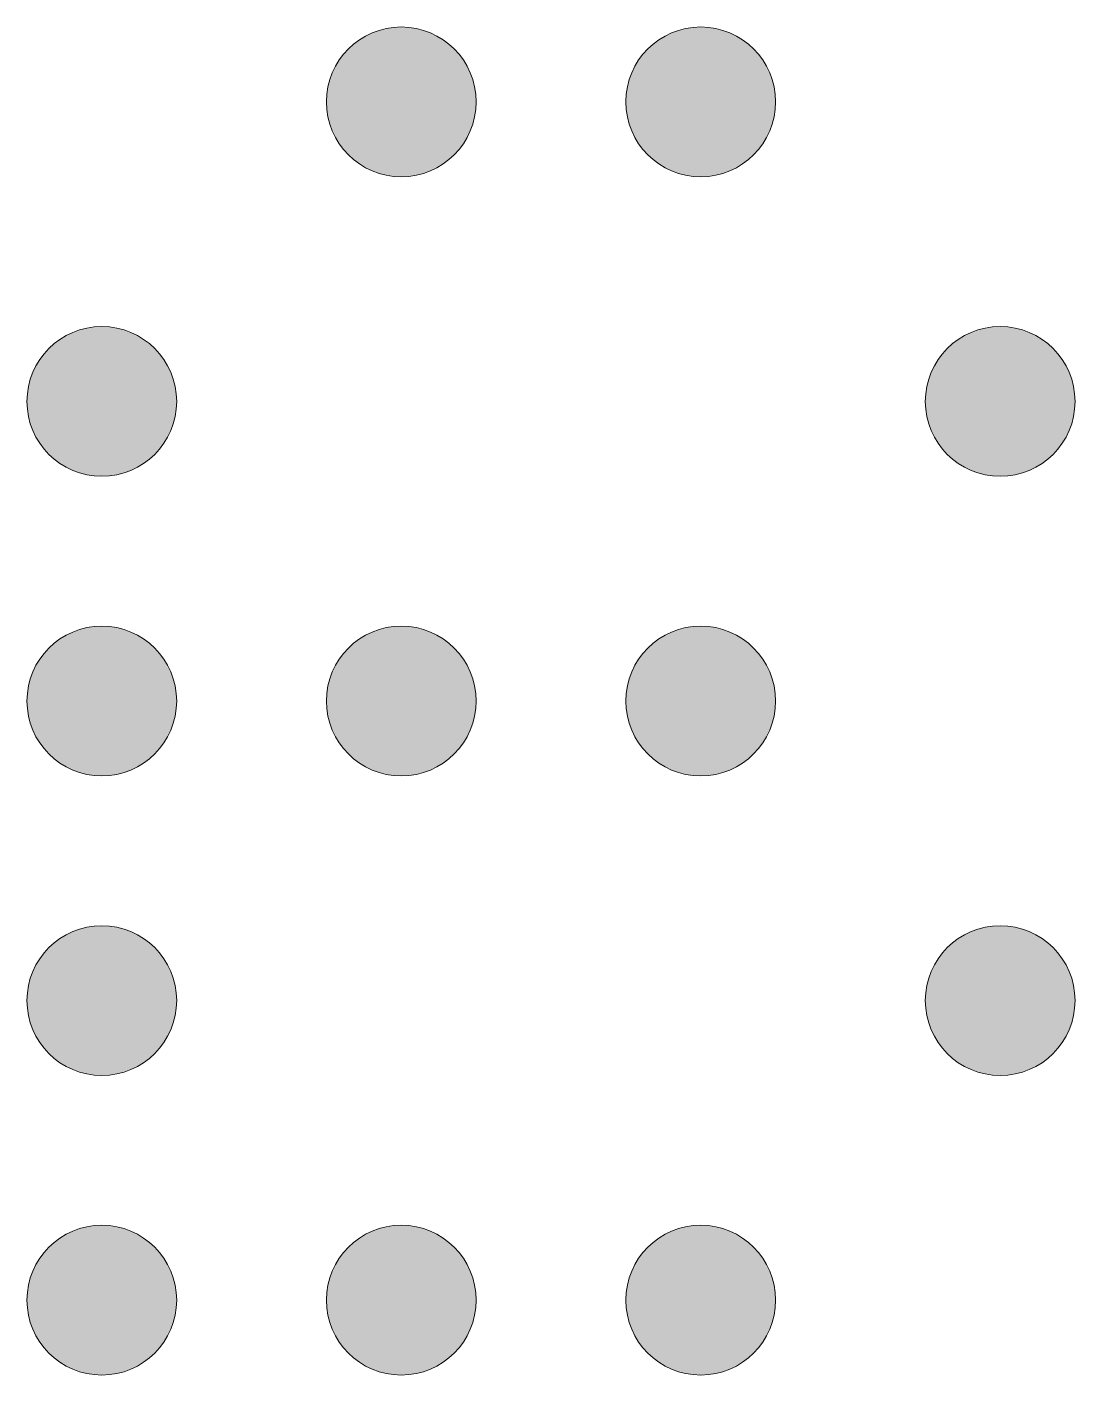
# Model space of a CAD drawing. Header units: inches. Extents: x 21.81 to 26.19, y 15.17 to 20.8.
import ezdxf

# ---------------------------------------------------------------- set-up
doc = ezdxf.new("R2010")
doc.units = ezdxf.units.IN
doc.header["$MEASUREMENT"] = 0
doc.layers.add('Layer 1', color=7, linetype='Continuous')

msp = doc.modelspace()

# ---------------------------------------------------------------- hatches: boundary and pattern name
at = {"layer": 'Layer 1', "true_color": 0x1e1e1e}
h = msp.add_hatch(color=179, dxfattribs=at)
h.dxf.hatch_style = 2
edge = h.paths.add_edge_path()
edge.add_spline(control_points=[(23.6875, 20.4861), (23.6875, 20.3137), (23.5475, 20.1736), (23.375, 20.1736), (23.2025, 20.1736), (23.0625, 20.3137), (23.0625, 20.4861), (23.0625, 20.6586), (23.2025, 20.7986), (23.375, 20.7986), (23.5475, 20.7986), (23.6875, 20.6586), (23.6875, 20.4861)], knot_values=[0, 0, 0, 0, 1, 1, 1, 2, 2, 2, 3, 3, 3, 4, 4, 4, 4], degree=3, periodic=1)
h = msp.add_hatch(color=179, dxfattribs=at)
h.dxf.hatch_style = 2
edge = h.paths.add_edge_path()
edge.add_spline(control_points=[(24.9375, 20.4861), (24.9375, 20.3137), (24.7975, 20.1736), (24.625, 20.1736), (24.4525, 20.1736), (24.3125, 20.3137), (24.3125, 20.4861), (24.3125, 20.6586), (24.4525, 20.7986), (24.625, 20.7986), (24.7975, 20.7986), (24.9375, 20.6586), (24.9375, 20.4861)], knot_values=[0, 0, 0, 0, 1, 1, 1, 2, 2, 2, 3, 3, 3, 4, 4, 4, 4], degree=3, periodic=1)
h = msp.add_hatch(color=179, dxfattribs=at)
h.dxf.hatch_style = 2
edge = h.paths.add_edge_path()
edge.add_spline(control_points=[(22.4375, 19.2361), (22.4375, 19.0637), (22.2975, 18.9236), (22.125, 18.9236), (21.9525, 18.9236), (21.8125, 19.0637), (21.8125, 19.2361), (21.8125, 19.4086), (21.9525, 19.5486), (22.125, 19.5486), (22.2975, 19.5486), (22.4375, 19.4086), (22.4375, 19.2361)], knot_values=[0, 0, 0, 0, 1, 1, 1, 2, 2, 2, 3, 3, 3, 4, 4, 4, 4], degree=3, periodic=1)
h = msp.add_hatch(color=179, dxfattribs=at)
h.dxf.hatch_style = 2
edge = h.paths.add_edge_path()
edge.add_spline(control_points=[(26.1875, 19.2361), (26.1875, 19.0637), (26.0475, 18.9236), (25.875, 18.9236), (25.7025, 18.9236), (25.5625, 19.0637), (25.5625, 19.2361), (25.5625, 19.4086), (25.7025, 19.5486), (25.875, 19.5486), (26.0475, 19.5486), (26.1875, 19.4086), (26.1875, 19.2361)], knot_values=[0, 0, 0, 0, 1, 1, 1, 2, 2, 2, 3, 3, 3, 4, 4, 4, 4], degree=3, periodic=1)
h = msp.add_hatch(color=179, dxfattribs=at)
h.dxf.hatch_style = 2
edge = h.paths.add_edge_path()
edge.add_spline(control_points=[(22.4375, 17.9861), (22.4375, 17.8137), (22.2975, 17.6736), (22.125, 17.6736), (21.9525, 17.6736), (21.8125, 17.8137), (21.8125, 17.9861), (21.8125, 18.1586), (21.9525, 18.2986), (22.125, 18.2986), (22.2975, 18.2986), (22.4375, 18.1586), (22.4375, 17.9861)], knot_values=[0, 0, 0, 0, 1, 1, 1, 2, 2, 2, 3, 3, 3, 4, 4, 4, 4], degree=3, periodic=1)
h = msp.add_hatch(color=179, dxfattribs=at)
h.dxf.hatch_style = 2
edge = h.paths.add_edge_path()
edge.add_spline(control_points=[(23.6875, 17.9861), (23.6875, 17.8137), (23.5475, 17.6736), (23.375, 17.6736), (23.2025, 17.6736), (23.0625, 17.8137), (23.0625, 17.9861), (23.0625, 18.1586), (23.2025, 18.2986), (23.375, 18.2986), (23.5475, 18.2986), (23.6875, 18.1586), (23.6875, 17.9861)], knot_values=[0, 0, 0, 0, 1, 1, 1, 2, 2, 2, 3, 3, 3, 4, 4, 4, 4], degree=3, periodic=1)
h = msp.add_hatch(color=179, dxfattribs=at)
h.dxf.hatch_style = 2
edge = h.paths.add_edge_path()
edge.add_spline(control_points=[(24.9375, 17.9861), (24.9375, 17.8137), (24.7975, 17.6736), (24.625, 17.6736), (24.4525, 17.6736), (24.3125, 17.8137), (24.3125, 17.9861), (24.3125, 18.1586), (24.4525, 18.2986), (24.625, 18.2986), (24.7975, 18.2986), (24.9375, 18.1586), (24.9375, 17.9861)], knot_values=[0, 0, 0, 0, 1, 1, 1, 2, 2, 2, 3, 3, 3, 4, 4, 4, 4], degree=3, periodic=1)
h = msp.add_hatch(color=179, dxfattribs=at)
h.dxf.hatch_style = 2
edge = h.paths.add_edge_path()
edge.add_spline(control_points=[(22.4375, 16.7361), (22.4375, 16.5637), (22.2975, 16.4236), (22.125, 16.4236), (21.9525, 16.4236), (21.8125, 16.5637), (21.8125, 16.7361), (21.8125, 16.9086), (21.9525, 17.0486), (22.125, 17.0486), (22.2975, 17.0486), (22.4375, 16.9086), (22.4375, 16.7361)], knot_values=[0, 0, 0, 0, 1, 1, 1, 2, 2, 2, 3, 3, 3, 4, 4, 4, 4], degree=3, periodic=1)
h = msp.add_hatch(color=179, dxfattribs=at)
h.dxf.hatch_style = 2
edge = h.paths.add_edge_path()
edge.add_spline(control_points=[(26.1875, 16.7361), (26.1875, 16.5637), (26.0475, 16.4236), (25.875, 16.4236), (25.7025, 16.4236), (25.5625, 16.5637), (25.5625, 16.7361), (25.5625, 16.9086), (25.7025, 17.0486), (25.875, 17.0486), (26.0475, 17.0486), (26.1875, 16.9086), (26.1875, 16.7361)], knot_values=[0, 0, 0, 0, 1, 1, 1, 2, 2, 2, 3, 3, 3, 4, 4, 4, 4], degree=3, periodic=1)
h = msp.add_hatch(color=179, dxfattribs=at)
h.dxf.hatch_style = 2
edge = h.paths.add_edge_path()
edge.add_spline(control_points=[(22.4375, 15.4861), (22.4375, 15.3136), (22.2975, 15.1736), (22.125, 15.1736), (21.9525, 15.1736), (21.8125, 15.3136), (21.8125, 15.4861), (21.8125, 15.6586), (21.9525, 15.7986), (22.125, 15.7986), (22.2975, 15.7986), (22.4375, 15.6586), (22.4375, 15.4861)], knot_values=[0, 0, 0, 0, 1, 1, 1, 2, 2, 2, 3, 3, 3, 4, 4, 4, 4], degree=3, periodic=1)
h = msp.add_hatch(color=179, dxfattribs=at)
h.dxf.hatch_style = 2
edge = h.paths.add_edge_path()
edge.add_spline(control_points=[(23.6875, 15.4861), (23.6875, 15.3136), (23.5475, 15.1736), (23.375, 15.1736), (23.2025, 15.1736), (23.0625, 15.3136), (23.0625, 15.4861), (23.0625, 15.6586), (23.2025, 15.7986), (23.375, 15.7986), (23.5475, 15.7986), (23.6875, 15.6586), (23.6875, 15.4861)], knot_values=[0, 0, 0, 0, 1, 1, 1, 2, 2, 2, 3, 3, 3, 4, 4, 4, 4], degree=3, periodic=1)
h = msp.add_hatch(color=179, dxfattribs=at)
h.dxf.hatch_style = 2
edge = h.paths.add_edge_path()
edge.add_spline(control_points=[(24.9375, 15.4861), (24.9375, 15.3136), (24.7975, 15.1736), (24.625, 15.1736), (24.4525, 15.1736), (24.3125, 15.3136), (24.3125, 15.4861), (24.3125, 15.6586), (24.4525, 15.7986), (24.625, 15.7986), (24.7975, 15.7986), (24.9375, 15.6586), (24.9375, 15.4861)], knot_values=[0, 0, 0, 0, 1, 1, 1, 2, 2, 2, 3, 3, 3, 4, 4, 4, 4], degree=3, periodic=1)

# ---------------------------------------------------------------- linework, layer by layer
at = {"layer": 'Layer 1', "lineweight": 0}
for points in [[(23.6875, 20.4861), (23.6875, 20.3137), (23.5475, 20.1736), (23.375, 20.1736), (23.2025, 20.1736), (23.0625, 20.3137), (23.0625, 20.4861), (23.0625, 20.6586), (23.2025, 20.7986), (23.375, 20.7986), (23.5475, 20.7986), (23.6875, 20.6586), (23.6875, 20.4861)], [(24.9375, 20.4861), (24.9375, 20.3137), (24.7975, 20.1736), (24.625, 20.1736), (24.4525, 20.1736), (24.3125, 20.3137), (24.3125, 20.4861), (24.3125, 20.6586), (24.4525, 20.7986), (24.625, 20.7986), (24.7975, 20.7986), (24.9375, 20.6586), (24.9375, 20.4861)], [(22.4375, 19.2361), (22.4375, 19.0637), (22.2975, 18.9236), (22.125, 18.9236), (21.9525, 18.9236), (21.8125, 19.0637), (21.8125, 19.2361), (21.8125, 19.4086), (21.9525, 19.5486), (22.125, 19.5486), (22.2975, 19.5486), (22.4375, 19.4086), (22.4375, 19.2361)], [(26.1875, 19.2361), (26.1875, 19.0637), (26.0475, 18.9236), (25.875, 18.9236), (25.7025, 18.9236), (25.5625, 19.0637), (25.5625, 19.2361), (25.5625, 19.4086), (25.7025, 19.5486), (25.875, 19.5486), (26.0475, 19.5486), (26.1875, 19.4086), (26.1875, 19.2361)], [(22.4375, 17.9861), (22.4375, 17.8137), (22.2975, 17.6736), (22.125, 17.6736), (21.9525, 17.6736), (21.8125, 17.8137), (21.8125, 17.9861), (21.8125, 18.1586), (21.9525, 18.2986), (22.125, 18.2986), (22.2975, 18.2986), (22.4375, 18.1586), (22.4375, 17.9861)], [(23.6875, 17.9861), (23.6875, 17.8137), (23.5475, 17.6736), (23.375, 17.6736), (23.2025, 17.6736), (23.0625, 17.8137), (23.0625, 17.9861), (23.0625, 18.1586), (23.2025, 18.2986), (23.375, 18.2986), (23.5475, 18.2986), (23.6875, 18.1586), (23.6875, 17.9861)], [(24.9375, 17.9861), (24.9375, 17.8137), (24.7975, 17.6736), (24.625, 17.6736), (24.4525, 17.6736), (24.3125, 17.8137), (24.3125, 17.9861), (24.3125, 18.1586), (24.4525, 18.2986), (24.625, 18.2986), (24.7975, 18.2986), (24.9375, 18.1586), (24.9375, 17.9861)], [(22.4375, 16.7361), (22.4375, 16.5637), (22.2975, 16.4236), (22.125, 16.4236), (21.9525, 16.4236), (21.8125, 16.5637), (21.8125, 16.7361), (21.8125, 16.9086), (21.9525, 17.0486), (22.125, 17.0486), (22.2975, 17.0486), (22.4375, 16.9086), (22.4375, 16.7361)], [(26.1875, 16.7361), (26.1875, 16.5637), (26.0475, 16.4236), (25.875, 16.4236), (25.7025, 16.4236), (25.5625, 16.5637), (25.5625, 16.7361), (25.5625, 16.9086), (25.7025, 17.0486), (25.875, 17.0486), (26.0475, 17.0486), (26.1875, 16.9086), (26.1875, 16.7361)], [(22.4375, 15.4861), (22.4375, 15.3136), (22.2975, 15.1736), (22.125, 15.1736), (21.9525, 15.1736), (21.8125, 15.3136), (21.8125, 15.4861), (21.8125, 15.6586), (21.9525, 15.7986), (22.125, 15.7986), (22.2975, 15.7986), (22.4375, 15.6586), (22.4375, 15.4861)], [(23.6875, 15.4861), (23.6875, 15.3136), (23.5475, 15.1736), (23.375, 15.1736), (23.2025, 15.1736), (23.0625, 15.3136), (23.0625, 15.4861), (23.0625, 15.6586), (23.2025, 15.7986), (23.375, 15.7986), (23.5475, 15.7986), (23.6875, 15.6586), (23.6875, 15.4861)], [(24.9375, 15.4861), (24.9375, 15.3136), (24.7975, 15.1736), (24.625, 15.1736), (24.4525, 15.1736), (24.3125, 15.3136), (24.3125, 15.4861), (24.3125, 15.6586), (24.4525, 15.7986), (24.625, 15.7986), (24.7975, 15.7986), (24.9375, 15.6586), (24.9375, 15.4861)]]:
    msp.add_open_spline(points, degree=3, knots=[0, 0, 0, 0, 1, 1, 1, 2, 2, 2, 3, 3, 3, 4, 4, 4, 4], dxfattribs=at)

doc.saveas('drawing.dxf')
